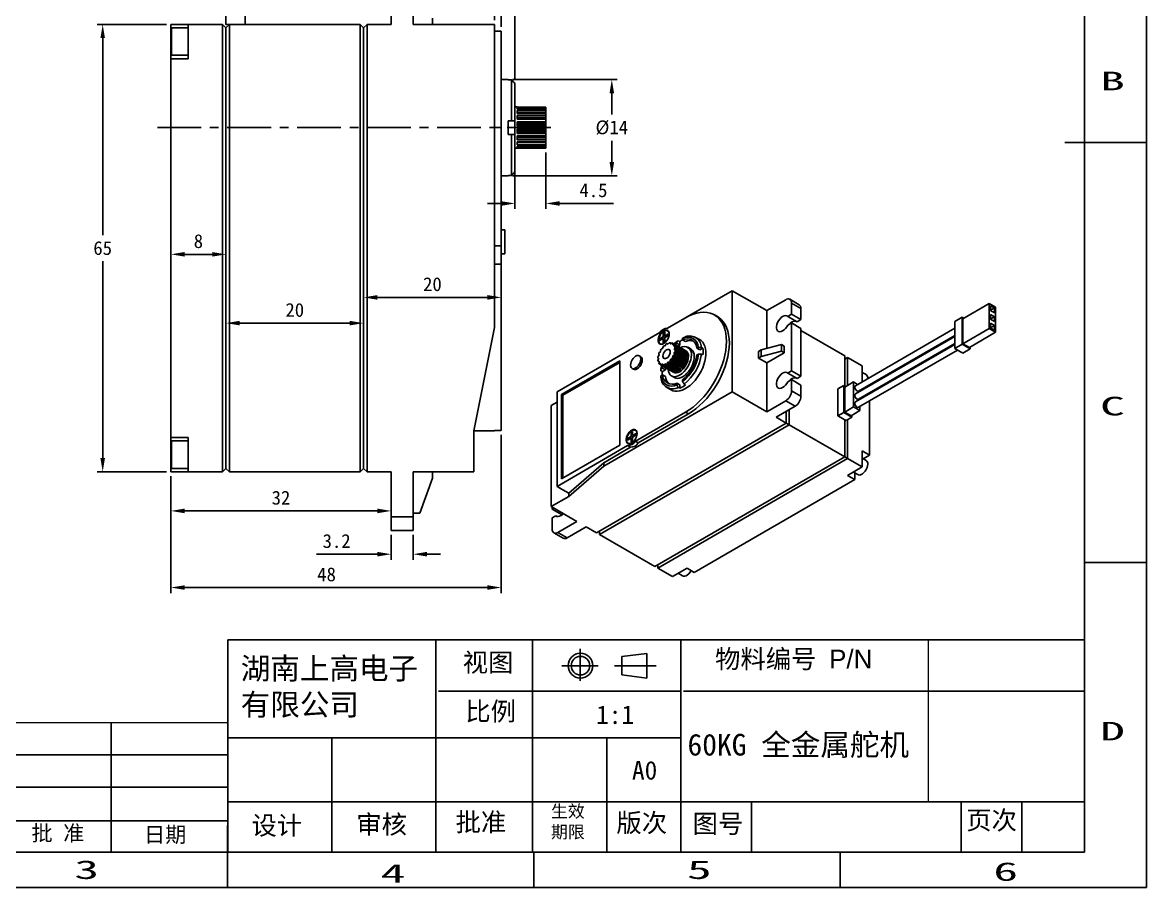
# Model space of a CAD drawing. Header units: millimetres. Extents: x 539 to 806, y 69 to 258.
# Drawn here: x 642.8 to 806.1, y 68.7 to 194.3 of the extents above; entities that cross this region are included whole.
import ezdxf
from ezdxf.enums import TextEntityAlignment as Align

# ---------------------------------------------------------------- set-up
doc = ezdxf.new("R2010")
doc.units = ezdxf.units.MM
doc.header["$PDSIZE"] = -1
doc.linetypes.add('ACAD_ISO04W100', pattern=[30.5, 24, -3, 0.5, -3])
doc.linetypes.add('CENTER', pattern=[10.16, 6.35, -1.27, 1.27, -1.27])
for name, color, linetype in [('中心线', 6, 'CENTER'), ('标注', 5, 'Continuous'), ('细实线', 5, 'Continuous')]:
    doc.layers.add(name, color=color, linetype=linetype)
doc.styles.add('style1', font='', dxfattribs={"height": 3.5})
doc.styles.get('style1').set_extended_font_data('FangSong_GB2312')
doc.dimstyles.new('副本 Standard', dxfattribs={"dimtxt": 2, "dimasz": 2, "dimexe": 0.8, "dimexo": 0.625, "dimgap": 0.9, "dimtad": 1, "dimtih": 1, "dimtoh": 1, "dimdsep": 46, "dimtxsty": 'Standard', "dimcen": 0.09, "dimclrd": 5, "dimclre": 5, "dimadec": 3, "dimazin": 2, "dimtfac": 1, "dimtdec": 4, "dimtofl": 0, "dimtmove": 0, "dimatfit": 3, "dimfxl": 0, "dimtolj": 1, "dimtzin": 0, "dimarcsym": 0})

# ---------------------------------------------------------------- blocks, each defined once
blk = doc.blocks.new('*D102')
at = {"layer": 'Defpoints', "color": 0}
for p in [(664.35, 194.05), (654.44, 129.05), (664.35, 129.05)]:
    blk.add_point(p, dxfattribs=at)
at = {"layer": '标注', "color": 5, "lineweight": -2}
for p, q in [((663.72, 194.05), (653.64, 194.05)), ((654.44, 192.05), (654.44, 163.45)), ((654.44, 131.05), (654.44, 159.65)), ((663.72, 129.05), (653.64, 129.05))]:
    blk.add_line(p, q, dxfattribs=at)
at = {"layer": '标注', "color": 5}
for points in [[(654.11, 192.05), (654.77, 192.05), (654.44, 194.05)], [(654.11, 131.05), (654.77, 131.05), (654.44, 129.05)]]:
    blk.add_solid(points, dxfattribs=at)
at = {"layer": '标注', "color": 0, "insert": (654.44, 161.55), "char_height": 2, "attachment_point": 5}
blk.add_mtext('\\A1;65', dxfattribs=at)
blk = doc.blocks.new('*D89')
at = {"layer": 'Defpoints', "color": 0}
for p in [(664.35, 129.05), (664.35, 123.39), (696.35, 120.55)]:
    blk.add_point(p, dxfattribs=at)
at = {"layer": '标注', "color": 5, "lineweight": -2}
for p, q in [((664.35, 128.43), (664.35, 122.59)), ((696.35, 121.18), (696.35, 124.19)), ((694.35, 123.39), (666.35, 123.39))]:
    blk.add_line(p, q, dxfattribs=at)
at = {"layer": '标注', "color": 5}
for points in [[(666.35, 123.72), (666.35, 123.05), (664.35, 123.39)], [(694.35, 123.72), (694.35, 123.05), (696.35, 123.39)]]:
    blk.add_solid(points, dxfattribs=at)
at = {"layer": '标注', "color": 0, "insert": (680.35, 125.29), "char_height": 2, "attachment_point": 5}
blk.add_mtext('\\A1;32', dxfattribs=at)
blk = doc.blocks.new('*D90')
at = {"layer": 'Defpoints', "color": 0}
for p in [(696.35, 120.55), (699.55, 120.55), (696.35, 117.1)]:
    blk.add_point(p, dxfattribs=at)
at = {"layer": '标注', "color": 5, "lineweight": -2}
for p, q in [((696.35, 119.93), (696.35, 116.3)), ((699.55, 119.93), (699.55, 116.3)), ((694.35, 117.1), (685.53, 117.1)), ((701.55, 117.1), (703.55, 117.1))]:
    blk.add_line(p, q, dxfattribs=at)
at = {"layer": '标注', "color": 5}
for points in [[(694.35, 117.44), (694.35, 116.77), (696.35, 117.1)], [(701.55, 117.44), (701.55, 116.77), (699.55, 117.1)]]:
    blk.add_solid(points, dxfattribs=at)
at = {"layer": '标注', "color": 0, "insert": (688.43, 119), "char_height": 2, "attachment_point": 5}
blk.add_mtext('\\A1;3.2', dxfattribs=at)
blk = doc.blocks.new('*D91')
at = {"layer": 'Defpoints', "color": 0}
for p in [(712.35, 135.05), (664.35, 129.05), (664.35, 112.26)]:
    blk.add_point(p, dxfattribs=at)
at = {"layer": '标注', "color": 5, "lineweight": -2}
for p, q in [((712.35, 134.43), (712.35, 111.46)), ((664.35, 128.43), (664.35, 111.46)), ((710.35, 112.26), (666.35, 112.26))]:
    blk.add_line(p, q, dxfattribs=at)
at = {"layer": '标注', "color": 5}
for points in [[(666.35, 112.59), (666.35, 111.93), (664.35, 112.26)], [(710.35, 112.59), (710.35, 111.93), (712.35, 112.26)]]:
    blk.add_solid(points, dxfattribs=at)
at = {"layer": '标注', "color": 0, "insert": (686.97, 114.16), "char_height": 2, "attachment_point": 5}
blk.add_mtext('\\A1;48', dxfattribs=at)
blk = doc.blocks.new('*D92')
at = {"layer": 'Defpoints', "color": 0}
for p in [(664.35, 161.55), (672.35, 161.55), (672.35, 160.65)]:
    blk.add_point(p, dxfattribs=at)
at = {"layer": '标注', "color": 5, "lineweight": -2}
for p, q in [((664.35, 160.93), (664.35, 159.85)), ((666.35, 160.65), (670.35, 160.65)), ((672.35, 160.93), (672.35, 159.85))]:
    blk.add_line(p, q, dxfattribs=at)
at = {"layer": '标注', "color": 5}
for points in [[(666.35, 160.99), (666.35, 160.32), (664.35, 160.65)], [(670.35, 160.99), (670.35, 160.32), (672.35, 160.65)]]:
    blk.add_solid(points, dxfattribs=at)
at = {"layer": '标注', "color": 0, "insert": (668.35, 162.55), "char_height": 2, "attachment_point": 5}
blk.add_mtext('\\A1;8', dxfattribs=at)
blk = doc.blocks.new('*D93')
at = {"layer": 'Defpoints', "color": 0}
for p in [(672.35, 152.16), (692.35, 152.16), (692.35, 150.66)]:
    blk.add_point(p, dxfattribs=at)
at = {"layer": '标注', "color": 5, "lineweight": -2}
for p, q in [((672.35, 151.53), (672.35, 149.86)), ((674.35, 150.66), (690.35, 150.66)), ((692.35, 151.53), (692.35, 149.86))]:
    blk.add_line(p, q, dxfattribs=at)
at = {"layer": '标注', "color": 5}
for points in [[(674.35, 150.99), (674.35, 150.33), (672.35, 150.66)], [(690.35, 150.99), (690.35, 150.33), (692.35, 150.66)]]:
    blk.add_solid(points, dxfattribs=at)
at = {"layer": '标注', "color": 0, "insert": (682.35, 152.56), "char_height": 2, "attachment_point": 5}
blk.add_mtext('\\A1;20', dxfattribs=at)
blk = doc.blocks.new('*D94')
at = {"layer": 'Defpoints', "color": 0}
for p in [(712.35, 154.4), (692.35, 153.38), (712.35, 153.38)]:
    blk.add_point(p, dxfattribs=at)
at = {"layer": '标注', "color": 5, "lineweight": -2}
for p, q in [((692.35, 154.01), (692.35, 155.2)), ((712.35, 154.01), (712.35, 155.2)), ((694.35, 154.4), (710.35, 154.4))]:
    blk.add_line(p, q, dxfattribs=at)
at = {"layer": '标注', "color": 5}
for points in [[(694.35, 154.73), (694.35, 154.06), (692.35, 154.4)], [(710.35, 154.73), (710.35, 154.06), (712.35, 154.4)]]:
    blk.add_solid(points, dxfattribs=at)
at = {"layer": '标注', "color": 0, "insert": (702.35, 156.3), "char_height": 2, "attachment_point": 5}
blk.add_mtext('\\A1;20', dxfattribs=at)
blk = doc.blocks.new('*D95')
at = {"layer": 'Defpoints', "color": 0}
for p in [(713.35, 186.05), (713.35, 172.05), (728.42, 172.05)]:
    blk.add_point(p, dxfattribs=at)
at = {"layer": '标注', "color": 5, "lineweight": -2}
for p, q in [((713.97, 186.05), (729.22, 186.05)), ((728.42, 184.05), (728.42, 180.95)), ((728.42, 174.05), (728.42, 177.15)), ((713.97, 172.05), (729.22, 172.05))]:
    blk.add_line(p, q, dxfattribs=at)
at = {"layer": '标注', "color": 5}
for points in [[(728.09, 184.05), (728.75, 184.05), (728.42, 186.05)], [(728.09, 174.05), (728.75, 174.05), (728.42, 172.05)]]:
    blk.add_solid(points, dxfattribs=at)
at = {"layer": '标注', "color": 0, "insert": (728.42, 179.05), "char_height": 2, "attachment_point": 5}
blk.add_mtext('\\A1;%%C14', dxfattribs=at)
blk = doc.blocks.new('*D96')
at = {"layer": 'Defpoints', "color": 0}
for p in [(714.35, 204.62), (712.35, 193.05), (714.35, 185.47)]:
    blk.add_point(p, dxfattribs=at)
at = {"layer": '标注', "color": 5, "lineweight": -2}
for p, q in [((710.35, 204.62), (708.35, 204.62)), ((712.35, 193.68), (712.35, 205.42)), ((714.35, 186.1), (714.35, 205.42)), ((716.35, 204.62), (721.48, 204.62))]:
    blk.add_line(p, q, dxfattribs=at)
at = {"layer": '标注', "color": 5}
for points in [[(710.35, 204.95), (710.35, 204.29), (712.35, 204.62)], [(716.35, 204.95), (716.35, 204.29), (714.35, 204.62)]]:
    blk.add_solid(points, dxfattribs=at)
at = {"layer": '标注', "color": 0, "insert": (719.92, 206.52), "char_height": 2, "attachment_point": 5}
blk.add_mtext('\\A1;2', dxfattribs=at)
blk = doc.blocks.new('*D97')
at = {"layer": 'Defpoints', "color": 0}
for p in [(711.35, 216.18), (711.35, 194.05), (712.35, 193.05)]:
    blk.add_point(p, dxfattribs=at)
at = {"layer": '标注', "color": 5, "lineweight": -2}
for p, q in [((709.35, 216.18), (704.88, 216.18)), ((711.35, 194.68), (711.35, 216.98)), ((712.35, 193.68), (712.35, 216.98)), ((714.35, 216.18), (716.35, 216.18))]:
    blk.add_line(p, q, dxfattribs=at)
at = {"layer": '标注', "color": 5}
for points in [[(709.35, 216.51), (709.35, 215.85), (711.35, 216.18)], [(714.35, 216.51), (714.35, 215.85), (712.35, 216.18)]]:
    blk.add_solid(points, dxfattribs=at)
at = {"layer": '标注', "color": 0, "insert": (706.12, 218.08), "char_height": 2, "attachment_point": 5}
blk.add_mtext('\\A1;1', dxfattribs=at)
blk = doc.blocks.new('*D98')
at = {"layer": 'Defpoints', "color": 0}
for p in [(714.35, 176.05), (718.85, 176.07), (714.35, 168.04)]:
    blk.add_point(p, dxfattribs=at)
at = {"layer": '标注', "color": 5, "lineweight": -2}
for p, q in [((714.35, 175.43), (714.35, 167.24)), ((718.85, 175.44), (718.85, 167.24)), ((712.35, 168.04), (710.35, 168.04)), ((720.85, 168.04), (728.65, 168.04))]:
    blk.add_line(p, q, dxfattribs=at)
at = {"layer": '标注', "color": 5}
for points in [[(712.35, 168.37), (712.35, 167.7), (714.35, 168.04)], [(720.85, 168.37), (720.85, 167.7), (718.85, 168.04)]]:
    blk.add_solid(points, dxfattribs=at)
at = {"layer": '标注', "color": 0, "insert": (725.75, 169.94), "char_height": 2, "attachment_point": 5}
blk.add_mtext('\\A1;4.5', dxfattribs=at)

msp = doc.modelspace()

# ---------------------------------------------------------------- linework, layer by layer
at = {"color": 5, "linetype": 'Continuous'}
for p, q in [((806.114, 68.694), (806.114, 257.539)), ((806.114, 176.872), (794.254, 176.872)), ((806.114, 115.906), (797.121, 115.906)), ((672.643, 104.665), (711.3, 104.665)), ((702.858, 104.665), (702.858, 73.827)), ((711.3, 104.665), (797.121, 104.665)), ((716.886, 104.665), (716.886, 73.827)), ((738.469, 104.665), (738.469, 98.867)), ((738.469, 99.269), (738.469, 88.665)), ((703.238, 97.205), (738.469, 97.205)), ((738.849, 97.205), (797.121, 97.205)), ((655.679, 92.636), (655.679, 73.827)), ((672.643, 90.416), (738.469, 90.416)), ((687.75, 90.416), (687.75, 73.827)), ((727.677, 90.416), (727.677, 73.827)), ((738.469, 88.665), (738.469, 73.827)), ((545.509, 87.97), (672.531, 87.97)), ((545.509, 83.256), (672.531, 83.256)), ((672.643, 81.128), (797.121, 81.128)), ((748.695, 81.128), (748.695, 73.827)), ((779.191, 81.128), (779.191, 73.827)), ((788.006, 81.128), (788.006, 73.827)), ((545.62, 78.37), (672.531, 78.37)), ((672.574, 68.694), (672.574, 77.687)), ((717.087, 68.694), (717.087, 73.827)), ((761.601, 68.694), (761.601, 73.827)), ((539.033, 68.694), (806.114, 68.694))]:
    msp.add_line(p, q, dxfattribs=at)
at = {"color": 7, "linetype": 'Continuous'}
for p, q in [((797.121, 77.687), (797.121, 252.406)), ((672.643, 104.665), (672.643, 73.827)), ((797.121, 104.665), (797.121, 73.827)), ((797.121, 104.665), (797.121, 73.827)), ((729.896, 102.26), (733.508, 102.701)), ((729.896, 102.26), (733.508, 102.701)), ((729.896, 99.562), (729.896, 102.26)), ((733.508, 99.113), (733.508, 102.701)), ((729.896, 99.562), (733.508, 99.113)), ((545.62, 73.827), (797.121, 73.827))]:
    msp.add_line(p, q, dxfattribs=at)
at = {"color": 7, "linetype": 'Continuous', "lineweight": 25}
for p, q in [((696.35, 200.552), (696.35, 194.052)), ((699.55, 200.552), (699.55, 194.052)), ((672.35, 196.052), (672.35, 194.052)), ((675.15, 196.052), (675.15, 194.052)), ((702.35, 194.052), (702.35, 194.962)), ((666.85, 194.052), (664.35, 194.052)), ((664.35, 191.552), (664.35, 194.052)), ((664.45, 193.552), (666.85, 193.552)), ((664.45, 193.552), (664.45, 189.552)), ((671.85, 194.052), (666.85, 194.052)), ((666.85, 194.052), (666.85, 189.052)), ((671.85, 194.052), (671.85, 129.052)), ((672.35, 193.552), (671.85, 194.052)), ((672.85, 194.052), (672.35, 193.552)), ((672.85, 194.052), (672.35, 194.052)), ((672.35, 129.552), (672.35, 193.552)), ((672.85, 129.052), (672.85, 194.052)), ((691.85, 194.052), (672.85, 194.052)), ((691.85, 194.052), (691.85, 129.052)), ((692.35, 193.552), (691.85, 194.052)), ((692.35, 193.552), (692.85, 194.052)), ((692.35, 129.552), (692.35, 193.552)), ((696.35, 194.052), (692.85, 194.052)), ((692.85, 129.052), (692.85, 194.052)), ((711.35, 194.052), (699.55, 194.052)), ((711.35, 150.027), (711.35, 194.052)), ((711.35, 193.052), (712.35, 193.052)), ((712.35, 179.052), (712.35, 193.052)), ((664.35, 189.052), (664.35, 191.552)), ((666.85, 189.552), (664.45, 189.552)), ((666.85, 189.052), (664.35, 189.052)), ((664.35, 134.052), (664.35, 189.052)), ((712.35, 186.052), (713.35, 186.052)), ((713.35, 185.98), (713.35, 186.052)), ((713.35, 185.98), (713.85, 185.98)), ((713.85, 185.98), (713.85, 180.052)), ((714.35, 180.052), (714.35, 185.475)), ((714.35, 182.052), (714.65, 182.052)), ((714.65, 182.034), (714.65, 182.052)), ((714.65, 182.034), (718.85, 182.034)), ((714.65, 181.743), (714.65, 181.966)), ((714.65, 181.966), (718.85, 181.966)), ((714.65, 181.743), (718.85, 181.743)), ((714.65, 181.127), (714.65, 181.546)), ((714.65, 181.546), (718.85, 181.546)), ((718.85, 181.966), (718.85, 182.034)), ((718.85, 181.966), (718.85, 181.743)), ((718.85, 181.546), (718.85, 181.743)), ((718.85, 181.546), (718.85, 181.23)), ((713.35, 178.052), (713.35, 180.052)), ((713.35, 180.052), (713.85, 180.052)), ((714.35, 178.044), (714.35, 180.052)), ((714.65, 181.23), (718.85, 181.23)), ((714.65, 181.127), (718.85, 181.127)), ((714.65, 180.261), (714.65, 180.825)), ((714.65, 180.825), (718.85, 180.825)), ((714.65, 180.53), (718.85, 180.53)), ((714.65, 180.31), (718.85, 180.31)), ((714.65, 180.261), (718.85, 180.261)), ((714.65, 179.249), (714.65, 179.89)), ((714.65, 179.89), (718.85, 179.89)), ((718.85, 181.23), (718.85, 181.127)), ((718.85, 180.825), (718.85, 181.127)), ((718.85, 180.825), (718.85, 180.53)), ((718.85, 180.53), (718.85, 180.31)), ((718.85, 180.31), (718.85, 180.261)), ((718.85, 179.89), (718.85, 180.261)), ((718.85, 179.89), (718.85, 179.652)), ((711.35, 179.052), (712.35, 179.052)), ((712.35, 161.879), (712.35, 179.052)), ((713.35, 178.052), (713.85, 178.052)), ((713.85, 178.052), (713.85, 172.124)), ((714.35, 172.629), (714.35, 178.052)), ((714.65, 179.652), (718.85, 179.652)), ((714.65, 179.402), (718.85, 179.402)), ((714.65, 179.249), (718.85, 179.249)), ((714.65, 178.213), (714.65, 178.855)), ((714.65, 178.855), (718.85, 178.855)), ((714.65, 178.702), (718.85, 178.702)), ((714.65, 178.451), (718.85, 178.451)), ((714.65, 178.213), (718.85, 178.213)), ((718.85, 179.652), (718.85, 179.402)), ((718.85, 179.402), (718.85, 179.249)), ((718.85, 178.855), (718.85, 179.249)), ((718.85, 178.855), (718.85, 178.702)), ((718.85, 178.702), (718.85, 178.451)), ((718.85, 178.451), (718.85, 178.213)), ((718.85, 177.843), (718.85, 178.213)), ((714.65, 177.279), (714.65, 177.843)), ((714.65, 177.843), (718.85, 177.843)), ((714.65, 177.794), (718.85, 177.794)), ((714.65, 177.573), (718.85, 177.573)), ((714.65, 177.279), (718.85, 177.279)), ((714.65, 176.558), (714.65, 176.977)), ((714.65, 176.977), (718.85, 176.977)), ((714.65, 176.874), (718.85, 176.874)), ((714.65, 176.558), (718.85, 176.558)), ((718.85, 177.843), (718.85, 177.794)), ((718.85, 177.794), (718.85, 177.573)), ((718.85, 177.573), (718.85, 177.279)), ((718.85, 176.977), (718.85, 177.279)), ((718.85, 176.977), (718.85, 176.874)), ((718.85, 176.874), (718.85, 176.558)), ((718.85, 176.361), (718.85, 176.558)), ((714.65, 176.052), (714.35, 176.052)), ((714.65, 176.138), (714.65, 176.361)), ((714.65, 176.361), (718.85, 176.361)), ((714.65, 176.138), (718.85, 176.138)), ((714.65, 176.052), (714.65, 176.07)), ((714.65, 176.07), (718.85, 176.07)), ((718.85, 176.361), (718.85, 176.138)), ((718.85, 176.07), (718.85, 176.138)), ((713.35, 172.052), (712.35, 172.052)), ((713.35, 172.052), (713.35, 172.124)), ((713.35, 172.124), (713.85, 172.124)), ((712.35, 164.214), (712.85, 164.214)), ((712.85, 160.714), (712.85, 164.214)), ((712.35, 161.879), (711.35, 161.879)), ((712.35, 159.225), (712.35, 161.879)), ((712.85, 160.714), (712.35, 160.714)), ((711.35, 159.225), (712.35, 159.225)), ((712.35, 135.052), (712.35, 159.225)), ((745.922, 155.363), (736.514, 149.932)), ((745.922, 140.665), (745.922, 155.363)), ((745.922, 155.363), (750.928, 152.473)), ((750.928, 152.473), (753.686, 154.065)), ((755.643, 153.34), (754.286, 154.124)), ((754.534, 153.575), (754.534, 151.958)), ((755.892, 152.791), (754.534, 153.575)), ((750.928, 146.99), (750.928, 152.473)), ((754.534, 151.958), (753.988, 151.643)), ((754.534, 151.958), (755.892, 151.174)), ((755.892, 152.791), (755.892, 151.174)), ((783.257, 153.501), (779.439, 151.296)), ((783.257, 153.501), (783.257, 149.875)), ((784.19, 152.962), (783.257, 153.501)), ((784.026, 152.861), (783.464, 153.185)), ((783.464, 153.185), (783.464, 152.499)), ((784.026, 152.861), (783.464, 152.536)), ((783.464, 152.499), (784.026, 152.175)), ((784.026, 151.587), (783.464, 151.911)), ((783.464, 151.911), (783.464, 151.225)), ((784.026, 152.175), (784.026, 152.861)), ((784.19, 149.336), (784.19, 152.962)), ((739.133, 151.444), (736.514, 149.932)), ((743.757, 151.615), (743.333, 151.86)), ((753.988, 151.643), (755.346, 150.859)), ((753.988, 150.369), (754.534, 150.684)), ((754.195, 150.49), (754.195, 150.488)), ((754.251, 150.554), (754.28, 150.538)), ((754.534, 150.684), (754.534, 143.727)), ((754.534, 150.684), (755.892, 149.9)), ((755.892, 151.174), (755.346, 150.859)), ((779.311, 151.517), (778.251, 150.904)), ((778.251, 150.904), (778.251, 146.985)), ((779.311, 151.517), (779.311, 147.597)), ((779.566, 151.37), (779.311, 151.517)), ((779.439, 151.296), (779.439, 147.671)), ((784.026, 151.587), (783.464, 151.262)), ((783.464, 151.225), (784.026, 150.901)), ((784.026, 150.313), (783.464, 150.638)), ((783.464, 150.638), (783.464, 149.952)), ((784.026, 150.313), (783.464, 149.988)), ((784.026, 150.901), (784.026, 151.587)), ((784.026, 149.627), (784.026, 150.313)), ((708.35, 135.027), (711.35, 150.027)), ((735.389, 149.282), (720.466, 140.667)), ((735.389, 149.282), (727.243, 144.58)), ((735.888, 148.664), (735.366, 148.363)), ((735.888, 149.266), (735.888, 148.664)), ((735.888, 149.266), (736.1, 149.144)), ((735.888, 148.664), (736.1, 148.541)), ((736.1, 148.786), (736.1, 149.389)), ((736.621, 149.087), (736.1, 148.786)), ((736.1, 148.541), (736.621, 148.842)), ((736.1, 148.786), (736.312, 148.664)), ((736.674, 149.457), (736.534, 149.538)), ((755.892, 149.9), (755.892, 142.943)), ((755.892, 149.607), (762.256, 145.933)), ((778.251, 149.905), (763.813, 141.571)), ((778.251, 148.729), (763.813, 140.395)), ((764.263, 140.791), (778.251, 148.866)), ((783.257, 149.875), (779.439, 147.671)), ((784.19, 149.336), (780.372, 147.132)), ((783.257, 149.875), (784.19, 149.336)), ((783.464, 149.952), (784.026, 149.627)), ((735.366, 148.118), (735.888, 148.419)), ((735.366, 148.363), (735.579, 148.24)), ((735.454, 147.667), (735.594, 147.587)), ((735.842, 147.061), (735.863, 147.226)), ((735.888, 148.419), (735.888, 147.817)), ((735.888, 148.419), (736.1, 148.297)), ((736.02, 147.383), (736.121, 147.34)), ((736.1, 147.939), (736.1, 148.541)), ((736.227, 147.423), (736.292, 147.595)), ((736.586, 147.619), (736.459, 147.692)), ((736.459, 147.692), (736.524, 147.594)), ((736.631, 147.634), (736.731, 147.794)), ((737.055, 147.722), (736.889, 147.818)), ((736.889, 147.818), (736.91, 147.678)), ((737.003, 147.669), (737.128, 147.797)), ((737.256, 147.747), (737.231, 147.58)), ((737.313, 147.533), (737.231, 147.58)), ((739.038, 146.718), (737.256, 147.747)), ((737.3, 147.525), (737.434, 147.605)), ((739.216, 146.576), (737.434, 147.605)), ((737.517, 147.486), (737.448, 147.313)), ((737.584, 147.235), (737.448, 147.313)), ((737.485, 147.218), (737.612, 147.241)), ((739.299, 146.457), (737.517, 147.486)), ((737.641, 147.067), (737.537, 146.91)), ((739.394, 146.212), (737.612, 147.241)), ((737.861, 147.728), (737.626, 147.533)), ((739.423, 146.038), (737.641, 147.067)), ((737.861, 147.977), (737.861, 147.728)), ((738.285, 147.483), (737.861, 147.728)), ((738.285, 147.483), (738.05, 147.289)), ((738.285, 147.979), (738.073, 148.102)), ((738.285, 147.979), (738.285, 147.483)), ((738.709, 148.218), (738.709, 148.466)), ((739.133, 147.973), (738.709, 148.218)), ((739.909, 146.908), (739.485, 147.153)), ((741.233, 148.222), (740.597, 148.59)), ((741.01, 147.138), (740.795, 147.014)), ((741.219, 146.769), (740.795, 147.014)), ((741.649, 147.017), (741.219, 146.769)), ((741.649, 147.017), (741.436, 147.139)), ((750.126, 146.771), (753.058, 147.571)), ((753.058, 147.571), (753.058, 146.592)), ((753.058, 147.571), (753.474, 147.332)), ((753.474, 146.352), (753.474, 147.332)), ((778.251, 147.554), (763.813, 139.219)), ((764.263, 139.615), (778.251, 147.69)), ((779.311, 147.597), (778.251, 146.985)), ((779.311, 147.597), (780.499, 146.911)), ((779.439, 147.671), (780.372, 147.132)), ((780.499, 146.911), (780.499, 147.205)), ((732.621, 145.789), (732.409, 145.911)), ((735.214, 145.546), (735.11, 145.606)), ((735.215, 145.569), (735.11, 145.606)), ((735.11, 145.287), (735.215, 145.444)), ((735.14, 145.813), (735.266, 145.937)), ((735.303, 146.075), (735.234, 146.168)), ((735.318, 146.383), (735.452, 146.458)), ((735.521, 146.593), (735.495, 146.73)), ((735.623, 146.928), (735.748, 146.945)), ((737.128, 145.426), (737.003, 145.409)), ((738.785, 144.38), (737.003, 145.409)), ((738.91, 144.397), (737.128, 145.426)), ((737.231, 145.761), (737.256, 145.624)), ((739.012, 144.732), (737.231, 145.761)), ((739.038, 144.595), (737.256, 145.624)), ((737.434, 145.971), (737.3, 145.896)), ((739.082, 144.868), (737.3, 145.896)), ((739.216, 144.942), (737.434, 145.971)), ((737.448, 146.279), (737.517, 146.187)), ((739.23, 145.25), (737.448, 146.279)), ((737.612, 146.541), (737.485, 146.418)), ((739.267, 145.389), (737.485, 146.418)), ((739.299, 145.158), (737.517, 146.187)), ((739.319, 145.881), (737.537, 146.91)), ((737.537, 146.785), (737.641, 146.748)), ((739.394, 145.512), (737.612, 146.541)), ((739.423, 145.719), (737.641, 146.748)), ((739.038, 146.718), (739.033, 146.682)), ((739.185, 146.634), (739.058, 146.707)), ((739.299, 146.457), (739.237, 146.302)), ((739.394, 145.512), (739.267, 145.389)), ((739.423, 146.038), (739.319, 145.881)), ((740.795, 146.034), (741.01, 146.158)), ((741.649, 146.037), (741.436, 146.159)), ((750.126, 146.771), (749.74, 146.548)), ((749.74, 146.548), (749.74, 145.568)), ((749.74, 145.568), (750.126, 145.791)), ((749.74, 145.568), (750.928, 144.882)), ((750.126, 146.771), (750.126, 145.791)), ((750.126, 145.791), (753.058, 146.592)), ((750.928, 144.882), (753.474, 146.352)), ((753.058, 146.592), (753.474, 146.352)), ((762.256, 141.524), (762.256, 145.933)), ((762.256, 145.443), (762.68, 145.688)), ((762.256, 145.443), (762.68, 145.688)), ((762.68, 145.688), (762.68, 141.622)), ((762.68, 145.688), (764.801, 144.464)), ((764.263, 138.439), (778.658, 146.75)), ((778.251, 146.985), (779.439, 146.299)), ((780.499, 146.911), (779.439, 146.299)), ((729.588, 145.198), (721.102, 140.3)), ((729.588, 144.953), (721.314, 140.177)), ((727.243, 144.58), (727.243, 144.58)), ((727.243, 144.58), (727.243, 144.58)), ((729.588, 132.95), (729.588, 145.198)), ((731.359, 144.093), (731.571, 143.97)), ((735.266, 145.136), (735.14, 145.114)), ((735.296, 145.023), (735.14, 145.114)), ((735.234, 144.868), (735.303, 145.041)), ((735.452, 144.829), (735.318, 144.749)), ((735.501, 144.644), (735.318, 144.749)), ((735.495, 144.607), (735.521, 144.774)), ((737.277, 143.579), (735.495, 144.607)), ((735.77, 143.623), (735.558, 143.745)), ((735.775, 144.116), (735.56, 143.992)), ((735.748, 144.685), (735.623, 144.557)), ((737.405, 143.528), (735.623, 144.557)), ((735.849, 144.627), (735.748, 144.685)), ((736.199, 143.871), (735.77, 143.623)), ((735.826, 144.416), (735.775, 144.116)), ((736.199, 143.871), (735.775, 144.116)), ((735.863, 144.536), (735.842, 144.676)), ((737.645, 143.507), (735.863, 144.536)), ((736.121, 144.72), (736.02, 144.56)), ((737.802, 143.532), (736.02, 144.56)), ((737.903, 143.692), (736.121, 144.72)), ((736.25, 144.171), (736.199, 143.871)), ((736.292, 144.662), (736.227, 144.76)), ((738.074, 143.633), (736.292, 144.662)), ((736.524, 144.931), (736.459, 144.759)), ((738.241, 143.73), (736.459, 144.759)), ((738.306, 143.903), (736.524, 144.931)), ((736.731, 144.971), (736.631, 145.014)), ((738.412, 143.986), (736.631, 145.014)), ((738.513, 143.943), (736.731, 144.971)), ((736.91, 145.293), (736.889, 145.128)), ((738.671, 144.099), (736.889, 145.128)), ((738.692, 144.264), (736.91, 145.293)), ((738.306, 143.903), (738.241, 143.73)), ((738.513, 143.943), (738.412, 143.986)), ((738.692, 144.264), (738.671, 144.099)), ((738.91, 144.397), (738.785, 144.38)), ((739.012, 144.732), (739.038, 144.595)), ((739.216, 144.942), (739.082, 144.868)), ((739.23, 145.25), (739.299, 145.158)), ((750.928, 137.775), (750.928, 144.882)), ((764.801, 144.464), (764.801, 142.141)), ((735.56, 143.012), (735.775, 143.136)), ((736.199, 142.891), (735.775, 143.136)), ((737.085, 142.996), (737.509, 142.751)), ((737.258, 143.589), (737.385, 143.516)), ((737.478, 143.603), (737.405, 143.528)), ((737.903, 143.692), (737.802, 143.532)), ((738.709, 142.173), (738.709, 142.421)), ((754.534, 143.727), (753.988, 143.412)), ((753.988, 143.412), (755.346, 142.628)), ((753.988, 142.138), (754.534, 142.453)), ((754.195, 142.259), (754.195, 142.257)), ((754.534, 143.727), (755.892, 142.943)), ((754.534, 142.453), (754.534, 140.837)), ((754.534, 142.453), (755.892, 141.67)), ((755.892, 142.943), (755.346, 142.628)), ((763.529, 142.112), (762.256, 141.377)), ((763.529, 142.112), (763.529, 138.486)), ((764.139, 141.759), (763.529, 142.112)), ((765.359, 143.177), (764.801, 143.499)), ((720.466, 140.667), (720.466, 126.95)), ((727.243, 129.882), (745.922, 140.665)), ((736.397, 141.315), (737.034, 140.948)), ((738.285, 141.687), (737.861, 141.932)), ((737.861, 141.932), (737.861, 141.683)), ((738.285, 141.191), (738.073, 141.313)), ((738.285, 141.687), (738.285, 141.191)), ((739.133, 141.681), (738.921, 141.803)), ((745.922, 140.665), (750.928, 137.775)), ((754.534, 140.837), (755.892, 140.053)), ((755.892, 141.67), (755.892, 140.053)), ((762.129, 141.597), (761.28, 141.107)), ((761.28, 141.107), (761.28, 137.188)), ((762.129, 141.597), (762.129, 137.678)), ((762.383, 141.45), (762.129, 141.597)), ((762.256, 141.377), (762.256, 137.751)), ((764.462, 140.77), (764.462, 140.906)), ((765.677, 141.608), (765.796, 141.539)), ((765.862, 140.402), (765.862, 140.539)), ((720.466, 139.198), (719.617, 138.708)), ((721.102, 140.3), (721.102, 128.052)), ((721.314, 140.177), (721.102, 140.3)), ((721.314, 140.177), (721.314, 128.174)), ((753.686, 139.367), (750.928, 137.775)), ((755.043, 138.583), (753.686, 139.367)), ((764.462, 139.594), (764.462, 139.73)), ((765.862, 131.504), (765.862, 139.363)), ((719.617, 138.708), (719.617, 124.01)), ((731.847, 133.52), (739.133, 137.726)), ((732.272, 133.275), (739.558, 137.481)), ((739.558, 137.481), (739.133, 137.726)), ((755.043, 138.583), (752.286, 136.991)), ((753.771, 136.134), (753.771, 137.848)), ((754.195, 138.093), (754.195, 135.889)), ((762.129, 137.678), (761.28, 137.188)), ((762.129, 137.678), (763.317, 136.992)), ((763.529, 138.486), (762.256, 137.751)), ((762.256, 137.751), (763.189, 137.213)), ((764.462, 137.947), (763.189, 137.213)), ((763.317, 136.992), (763.317, 137.286)), ((763.529, 138.486), (764.462, 137.947)), ((764.462, 137.947), (764.462, 138.554)), ((726.193, 120.214), (753.771, 136.134)), ((754.195, 135.889), (726.618, 119.969)), ((752.286, 136.991), (753.771, 136.134)), ((753.771, 136.134), (754.195, 135.889)), ((754.195, 135.889), (762.256, 131.236)), ((761.28, 137.188), (762.256, 136.625)), ((762.256, 131.236), (762.256, 136.625)), ((762.256, 136.625), (762.468, 136.502)), ((763.317, 136.992), (762.468, 136.502)), ((762.68, 136.625), (762.68, 130.991)), ((666.85, 134.052), (664.35, 134.052)), ((664.35, 131.552), (664.35, 134.052)), ((666.85, 134.052), (666.85, 129.052)), ((708.35, 129.052), (708.35, 135.027)), ((711.35, 135.027), (708.35, 135.027)), ((711.35, 135.052), (711.35, 135.027)), ((711.35, 135.052), (712.35, 135.052)), ((731.221, 134.212), (730.7, 133.911)), ((730.7, 133.666), (731.221, 133.967)), ((731.221, 134.814), (731.221, 134.212)), ((731.221, 134.814), (731.433, 134.691)), ((731.221, 134.212), (731.433, 134.089)), ((731.221, 133.967), (731.221, 133.365)), ((731.221, 133.967), (731.433, 133.844)), ((731.433, 134.334), (731.433, 134.936)), ((731.955, 134.635), (731.433, 134.334)), ((731.433, 134.089), (731.955, 134.39)), ((731.433, 134.334), (731.645, 134.212)), ((731.433, 133.487), (731.433, 134.089)), ((732.007, 135.005), (731.867, 135.086)), ((664.45, 133.552), (666.85, 133.552)), ((664.45, 133.552), (664.45, 129.552)), ((720.466, 126.95), (730.722, 132.87)), ((721.102, 128.052), (729.588, 132.95)), ((727.243, 130.372), (731.146, 132.625)), ((730.7, 133.911), (730.912, 133.788)), ((731.146, 132.625), (730.722, 132.87)), ((730.787, 133.215), (730.927, 133.134)), ((731.847, 133.52), (732.272, 133.275)), ((664.35, 129.052), (664.35, 131.552)), ((734.679, 115.316), (762.256, 131.236)), ((762.68, 130.991), (735.103, 115.071)), ((762.256, 131.236), (762.68, 130.991)), ((762.68, 130.991), (764.801, 129.766)), ((764.801, 132.116), (765.862, 131.504)), ((764.801, 132.116), (764.801, 129.766)), ((765.359, 130.731), (764.801, 131.052)), ((764.941, 130.972), (765.862, 131.504)), ((666.85, 129.052), (664.35, 129.052)), ((666.85, 129.552), (664.45, 129.552)), ((671.85, 129.052), (666.85, 129.052)), ((671.85, 129.052), (672.35, 129.552)), ((672.85, 129.052), (672.35, 129.552)), ((691.85, 129.052), (672.85, 129.052)), ((692.35, 129.552), (691.85, 129.052)), ((692.35, 129.552), (692.85, 129.052)), ((696.35, 129.052), (692.85, 129.052)), ((696.35, 129.052), (696.35, 122.552)), ((699.55, 129.052), (699.55, 122.552)), ((708.35, 129.052), (699.55, 129.052)), ((702.35, 128.142), (702.35, 129.052)), ((722.152, 125.964), (727.243, 130.372)), ((722.152, 125.474), (727.243, 129.882)), ((727.243, 130.372), (727.243, 129.882)), ((764.801, 129.766), (762.68, 128.541)), ((700.528, 123.052), (702.35, 128.142)), ((740.406, 114.458), (763.741, 127.929)), ((762.68, 128.541), (763.741, 127.929)), ((763.515, 129.024), (764.159, 128.652)), ((763.741, 127.929), (763.741, 128.894)), ((720.89, 126.705), (720.466, 126.95)), ((720.879, 126.698), (720.879, 126.711)), ((720.89, 126.705), (720.879, 126.698)), ((720.879, 126.698), (722.152, 125.964)), ((722.152, 125.474), (722.152, 125.964)), ((719.617, 124.01), (722.152, 125.474)), ((699.55, 122.552), (696.35, 122.552)), ((696.35, 122.552), (696.35, 120.552)), ((700.528, 123.052), (699.55, 123.052)), ((699.55, 120.552), (699.55, 122.552)), ((719.617, 124.01), (723.351, 121.855)), ((719.745, 123.644), (719.745, 123.937)), ((719.999, 123.79), (719.745, 123.644)), ((719.745, 123.644), (721.102, 122.86)), ((719.745, 122.37), (720.291, 122.685)), ((720.291, 122.685), (720.466, 122.584)), ((721.356, 123.006), (721.102, 122.86)), ((719.745, 120.753), (719.745, 122.37)), ((723.351, 121.855), (720.593, 120.263)), ((724.708, 121.071), (721.951, 119.479)), ((724.708, 121.071), (726.193, 120.214)), ((696.35, 120.552), (699.55, 120.552)), ((719.993, 120.204), (721.351, 119.42)), ((720.593, 120.263), (721.951, 119.479)), ((726.618, 120.459), (726.618, 119.969)), ((726.618, 119.969), (734.679, 115.316)), ((735.103, 115.071), (735.103, 115.561)), ((735.103, 115.071), (737.224, 113.846)), ((739.346, 115.071), (737.224, 113.846)), ((739.346, 115.071), (740.406, 114.458)), ((738.06, 114.328), (738.703, 113.957))]:
    msp.add_line(p, q, dxfattribs=at)
at = {"color": 8, "linetype": 'Continuous', "lineweight": 25}
for p, q in [((664.45, 191.552), (664.35, 191.552)), ((664.45, 131.552), (664.35, 131.552))]:
    msp.add_line(p, q, dxfattribs=at)
at = {"color": 5, "lineweight": 13}
msp.add_line((774.438, 81.128), (774.438, 104.665), dxfattribs=at)
msp.add_line((613.458, 73.827), (672.181, 73.827))
at = {"color": 7, "linetype": 'Continuous', "lineweight": 25, "flags": 128}
for points in [[(739.133, 137.726), (739.682, 138.072), (740.225, 138.473), (740.759, 138.926), (741.279, 139.428), (741.781, 139.974), (742.26, 140.559), (742.713, 141.178), (743.135, 141.826), (743.523, 142.498), (743.873, 143.188), (744.183, 143.89), (744.45, 144.597), (744.672, 145.305), (744.846, 146.006), (744.972, 146.695), (745.048, 147.366), (745.073, 148.014), (745.048, 148.632), (744.972, 149.216), (744.846, 149.76), (744.672, 150.26), (744.45, 150.712), (744.183, 151.111), (743.873, 151.455), (743.523, 151.74), (743.135, 151.964), (742.713, 152.125), (742.26, 152.222), (741.781, 152.253), (741.279, 152.219), (740.759, 152.121), (740.225, 151.957), (739.682, 151.731), (739.133, 151.444)], [(739.558, 137.481), (740.106, 137.827), (740.649, 138.228), (741.183, 138.681), (741.703, 139.183), (742.205, 139.729), (742.685, 140.314), (743.137, 140.933), (743.559, 141.581), (743.947, 142.253), (744.298, 142.943), (744.608, 143.645), (744.875, 144.352), (745.096, 145.06), (745.271, 145.761), (745.396, 146.45), (745.472, 147.122), (745.497, 147.769), (745.472, 148.387), (745.396, 148.971), (745.271, 149.515), (745.096, 150.015), (744.875, 150.467), (744.608, 150.866), (744.298, 151.21), (743.947, 151.495), (743.757, 151.615)], [(753.988, 151.643), (753.838, 151.735), (753.656, 151.764), (753.451, 151.726), (753.236, 151.625), (753.022, 151.465), (752.822, 151.256), (752.646, 151.009), (752.505, 150.739), (752.406, 150.46), (752.356, 150.188), (752.356, 149.939), (752.406, 149.726), (752.505, 149.561), (752.646, 149.453), (752.822, 149.41), (753.022, 149.432), (753.236, 149.519), (753.451, 149.665), (753.656, 149.864), (753.838, 150.103), (753.988, 150.369)], [(736.758, 149.093), (736.732, 149.309), (736.658, 149.483), (736.539, 149.604), (736.383, 149.663), (736.201, 149.656), (736.002, 149.585), (735.8, 149.454), (735.608, 149.271), (735.438, 149.048), (735.299, 148.798), (735.202, 148.537), (735.152, 148.282), (735.152, 148.049), (735.202, 147.852), (735.299, 147.704), (735.438, 147.613), (735.608, 147.587), (735.8, 147.626), (736.002, 147.727), (736.201, 147.886), (736.383, 148.091), (736.539, 148.329), (736.658, 148.587), (736.732, 148.846), (736.758, 149.093)], [(736.757, 149.068), (736.734, 149.249), (736.663, 149.414), (736.551, 149.528), (736.403, 149.584), (736.23, 149.578), (736.042, 149.511), (735.851, 149.386), (735.669, 149.213), (735.507, 149.001), (735.376, 148.764), (735.284, 148.517), (735.236, 148.276), (735.236, 148.055), (735.284, 147.868), (735.376, 147.728), (735.507, 147.642), (735.669, 147.617), (735.851, 147.654), (735.973, 147.709)], [(737.034, 140.948), (737.282, 140.835), (737.594, 140.764), (737.931, 140.755), (738.288, 140.81), (738.659, 140.926), (739.038, 141.102), (739.419, 141.336), (739.794, 141.623), (740.159, 141.959), (740.507, 142.337), (740.833, 142.753), (741.13, 143.199), (741.395, 143.667), (741.622, 144.151), (741.809, 144.642), (741.952, 145.131), (742.049, 145.612), (742.097, 146.076), (742.097, 146.516), (742.049, 146.923), (741.952, 147.293), (741.809, 147.618), (741.622, 147.893), (741.395, 148.114), (741.233, 148.222)], [(737.861, 147.977), (737.484, 147.66), (737.455, 147.632)], [(732.626, 145.431), (732.601, 145.638), (732.527, 145.802), (732.409, 145.911), (732.255, 145.959), (732.076, 145.941), (731.884, 145.859), (731.692, 145.719), (731.512, 145.53), (731.359, 145.305), (731.241, 145.059), (731.167, 144.81), (731.141, 144.573), (731.167, 144.366), (731.241, 144.202), (731.359, 144.093), (731.512, 144.045), (731.692, 144.063), (731.884, 144.145), (732.076, 144.285), (732.255, 144.474), (732.409, 144.699), (732.527, 144.944), (732.601, 145.194), (732.626, 145.431)], [(731.571, 143.97), (731.725, 143.923), (731.904, 143.94), (732.096, 144.022), (732.288, 144.162), (732.467, 144.351), (732.621, 144.576), (732.739, 144.822), (732.813, 145.072), (732.838, 145.308), (732.813, 145.515), (732.739, 145.679), (732.621, 145.789), (732.621, 145.789)], [(736.906, 146.483), (736.88, 146.657), (736.805, 146.785), (736.687, 146.852), (736.54, 146.854), (736.376, 146.789), (736.212, 146.665), (736.064, 146.493), (735.947, 146.289), (735.871, 146.075), (735.845, 145.871), (735.871, 145.697), (735.947, 145.569), (736.064, 145.502), (736.212, 145.5), (736.376, 145.565), (736.54, 145.689), (736.687, 145.862), (736.805, 146.065), (736.88, 146.279), (736.906, 146.483)], [(736.591, 143.975), (736.594, 143.933), (736.643, 143.633), (736.739, 143.375), (736.879, 143.166), (737.06, 143.012), (737.276, 142.917), (737.521, 142.884), (737.788, 142.914), (738.069, 143.007), (738.357, 143.159), (738.642, 143.366), (738.918, 143.622), (739.175, 143.92), (739.406, 144.251), (739.605, 144.606), (739.766, 144.974), (739.885, 145.346), (739.958, 145.709), (739.982, 146.055)], [(737.385, 143.516), (737.578, 143.445), (737.798, 143.436), (738.037, 143.49), (738.285, 143.605), (738.533, 143.777), (738.772, 143.998), (738.992, 144.261), (739.185, 144.555), (739.343, 144.869), (739.461, 145.191), (739.533, 145.509), (739.558, 145.81)], [(737.509, 142.751), (737.7, 142.672), (737.945, 142.639), (738.212, 142.669), (738.494, 142.762), (738.781, 142.914), (739.067, 143.121), (739.342, 143.377), (739.599, 143.675), (739.83, 144.006), (740.03, 144.361), (740.191, 144.73), (740.309, 145.101), (740.382, 145.464), (740.406, 145.81)], [(735.655, 144.515), (735.646, 144.476), (735.56, 143.992)], [(737.239, 143.601), (737.253, 143.593), (737.277, 143.579)], [(753.988, 143.412), (753.838, 143.505), (753.656, 143.533), (753.451, 143.495), (753.236, 143.394), (753.022, 143.234), (752.822, 143.025), (752.646, 142.778), (752.505, 142.508), (752.406, 142.229), (752.356, 141.957), (752.356, 141.708), (752.406, 141.495), (752.505, 141.33), (752.646, 141.223), (752.822, 141.179), (753.022, 141.201), (753.236, 141.288), (753.451, 141.435), (753.656, 141.633), (753.838, 141.872), (753.988, 142.138)], [(763.813, 141.571), (763.813, 141.571), (763.744, 141.491), (763.72, 141.364), (763.744, 141.21), (763.813, 141.051), (763.916, 140.912), (764.038, 140.813), (764.16, 140.771), (764.263, 140.791)], [(763.813, 140.395), (763.813, 140.395), (763.744, 140.315), (763.72, 140.189), (763.744, 140.034), (763.813, 139.875), (763.916, 139.736), (764.038, 139.638), (764.16, 139.595), (764.263, 139.615)], [(763.813, 139.219), (763.813, 139.219), (763.744, 139.139), (763.72, 139.013), (763.744, 138.858), (763.813, 138.699), (763.916, 138.56), (764.038, 138.462), (764.16, 138.419), (764.263, 138.439)], [(732.091, 134.64), (732.065, 134.857), (731.991, 135.031), (731.872, 135.151), (731.717, 135.21), (731.534, 135.204), (731.335, 135.133), (731.134, 135.002), (730.941, 134.819), (730.771, 134.595), (730.632, 134.346), (730.535, 134.085), (730.485, 133.83), (730.485, 133.597), (730.535, 133.4), (730.632, 133.251), (730.771, 133.161), (730.941, 133.134), (731.134, 133.173), (731.335, 133.275), (731.534, 133.433), (731.717, 133.638), (731.872, 133.877), (731.991, 134.134), (732.065, 134.394), (732.091, 134.64)], [(732.09, 134.615), (732.067, 134.797), (731.996, 134.962), (731.884, 135.075), (731.736, 135.131), (731.563, 135.125), (731.375, 135.058), (731.184, 134.934), (731.002, 134.761), (730.84, 134.549), (730.709, 134.312), (730.617, 134.065), (730.569, 133.824), (730.569, 133.602), (730.617, 133.416), (730.709, 133.275), (730.84, 133.19), (731.002, 133.165), (731.184, 133.202), (731.306, 133.257)], [(765.608, 130.181), (765.583, 129.932), (765.51, 129.67), (765.394, 129.408), (765.241, 129.163), (765.06, 128.949), (764.861, 128.778), (764.657, 128.66), (764.458, 128.601), (764.277, 128.607), (764.159, 128.652)], [(720.291, 122.685), (720.441, 122.592), (720.623, 122.564), (720.828, 122.602), (721.043, 122.703), (721.257, 122.863), (721.385, 122.99)], [(739.945, 114.725), (739.938, 114.713), (739.785, 114.468), (739.604, 114.254), (739.405, 114.082), (739.201, 113.964), (739.002, 113.906), (738.821, 113.911), (738.703, 113.957)]]:
    msp.add_lwpolyline(points, dxfattribs=at)
at = {"color": 7, "linetype": 'Continuous'}
for radius in [1.799, 1.349]:
    msp.add_circle((723.865, 100.911), radius, dxfattribs=at)
at = {"color": 7, "linetype": 'Continuous', "lineweight": 25}
for centre, radius, start, end in [((754.017, 153.659), 0.524, 350.78596, 129.20329), ((755.304, 152.856), 0.592, 353.70115, 54.98667), ((755.078, 149.904), 1.06, 84.9716, 146.66153), ((736.517, 148.627), 1.305, 90.11881, 149.87581), ((736.412, 148.603), 0.845, 111.66832, 128.3263), ((735.785, 148.965), 0.846, 351.67236, 8.32764), ((739.433, 147.063), 1.579, 2.71108, 117.27817), ((739.723, 147.077), 1.714, 2.09505, 117.8942), ((736.203, 148.24), 0.846, 171.67236, 188.32764), ((737.866, 145.339), 2.657, 139.597, 142.81385), ((737.759, 145.483), 2.575, 132.45877, 137.40281), ((735.576, 148.603), 0.845, 291.66832, 308.3263), ((737.382, 145.835), 1.963, 126.01804, 129.95477), ((737.222, 146.177), 1.696, 116.73083, 123.26379), ((736.986, 146.52), 1.17, 107.70905, 113.26954), ((736.957, 146.872), 0.949, 94.11056, 103.73334), ((736.898, 147.016), 0.662, 80.82735, 88.95361), ((736.969, 147.203), 0.615, 62.18548, 75.03659), ((736.916, 147.115), 0.561, 46.84149, 55.91542), ((736.885, 147.13), 0.726, 29.34601, 40.85533), ((736.659, 146.954), 0.867, 17.67637, 24.46672), ((736.366, 146.943), 1.281, 5.56726, 13.44544), ((740.91, 144.464), 4.388, 120.11145, 126.75382), ((738.96, 146.226), 1.036, 350.49212, 123.31657), ((739.355, 146.928), 1.443, 3.39804, 116.59121), ((739.811, 146.446), 1.671, 73.54381, 113.92881), ((737.729, 146.527), 3.95, 352.87537, 7.12463), ((737.251, 145.411), 2.149, 169.22292, 174.80125), ((736.763, 145.507), 1.55, 177.69543, 182.30457), ((737.986, 145.224), 2.909, 156.51504, 161.0736), ((737.557, 145.4), 2.353, 163.32432, 166.81264), ((738, 145.239), 2.824, 151.34743, 154.43614), ((738.153, 145.152), 3.091, 144.91954, 149.29683), ((734.886, 147.015), 2.657, 319.597, 322.81385), ((734.598, 147.202), 3.091, 324.91954, 329.29683), ((734.752, 147.115), 2.824, 331.34743, 334.43614), ((734.766, 147.13), 2.909, 336.51504, 341.0736), ((735.194, 146.954), 2.353, 343.32432, 346.81264), ((735.989, 146.847), 1.55, 357.69543, 2.30457), ((735.501, 146.943), 2.149, 349.22292, 354.80125), ((734.841, 147.063), 6.235, 308.34533, 351.65467), ((735.075, 146.928), 5.789, 308.88379, 351.11621), ((734.818, 147.076), 6.682, 307.88725, 352.11275), ((738.748, 146.173), 0.618, 40.7792, 61.97771), ((738.701, 145.919), 0.863, 352.74417, 55.94365), ((736.976, 145.926), 2.353, 343.32432, 346.81264), ((738.469, 145.996), 0.95, 13.12296, 29.02013), ((736.868, 145.996), 2.572, 340.98115, 349.15581), ((737.77, 145.819), 1.55, 357.69543, 2.30457), ((737.736, 145.879), 1.695, 354.59967, 5.40033), ((739.233, 145.941), 1.181, 353.62949, 55.05833), ((736.385, 145.411), 1.281, 185.56726, 193.44544), ((735.867, 145.224), 0.726, 209.34601, 220.85533), ((736.092, 145.4), 0.867, 197.67637, 204.46672), ((735.835, 145.239), 0.561, 226.84149, 235.91542), ((735.782, 145.152), 0.615, 242.18548, 255.03659), ((735.854, 145.339), 0.662, 260.82735, 268.95361), ((735.795, 145.482), 0.949, 274.11056, 283.73334), ((735.765, 145.834), 1.17, 287.70905, 293.26954), ((735.529, 146.177), 1.696, 296.73083, 303.26379), ((735.37, 146.519), 1.963, 306.01804, 309.95477), ((734.993, 146.871), 2.575, 312.45877, 317.40281), ((737.061, 145.522), 2.146, 303.37362, 312.59919), ((737.152, 145.491), 1.963, 306.01804, 309.95477), ((736.532, 146.064), 2.904, 317.4363, 324.97456), ((736.668, 145.987), 2.657, 319.597, 322.81385), ((736.534, 146.087), 2.824, 331.34743, 334.43614), ((736.385, 146.173), 3.087, 329.27287, 336.5107), ((737.271, 142.828), 1.714, 182.09505, 297.8942), ((737.137, 143.087), 1.579, 182.71108, 297.27817), ((740.079, 143.11), 4.34, 173.20729, 179.92422), ((737.215, 143.221), 1.443, 183.39804, 296.59121), ((737.861, 143.068), 1.671, 186.06602, 226.4593), ((737.589, 144.232), 0.727, 255.38854, 274.39243), ((737.493, 144.774), 1.28, 283.97609, 297.00251), ((737.563, 144.758), 1.119, 287.65052, 290.04267), ((755.077, 141.675), 1.059, 84.94801, 146.48021), ((764.97, 142.669), 0.64, 354.41086, 52.60685), ((736.75, 144.829), 3.949, 292.87153, 307.1231), ((752.692, 140.921), 1.844, 302.60548, 357.39452), ((754.05, 140.137), 1.844, 302.60548, 357.39452), ((731.745, 134.151), 0.845, 111.66832, 128.3263), ((731.118, 134.513), 0.846, 351.67236, 8.32764), ((731.536, 133.788), 0.846, 171.67236, 188.32764), ((730.719, 134.175), 1.305, 270.11881, 329.87581), ((731.143, 133.93), 1.305, 270.11881, 329.87581), ((730.909, 134.15), 0.845, 291.66832, 308.3263), ((765.03, 130.251), 0.582, 353.14287, 55.54495), ((720.262, 120.669), 0.524, 170.78596, 309.20329), ((721.599, 119.97), 0.604, 245.69288, 305.61758)]:
    msp.add_arc(centre, radius, start, end, dxfattribs=at)
for points in [[(714.35, 185.475), (714.183, 185.643), (714.016, 185.812), (713.85, 185.98)], [(713.85, 180.052), (714.016, 180.052), (714.183, 180.052), (714.35, 180.052)], [(714.35, 178.052), (714.183, 178.052), (714.016, 178.052), (713.85, 178.052)], [(713.85, 172.124), (714.016, 172.292), (714.183, 172.461), (714.35, 172.629)], [(738.073, 148.102), (738.002, 148.06), (737.931, 148.018), (737.861, 147.977)], [(738.709, 148.466), (738.78, 148.508), (738.851, 148.55), (738.921, 148.592)], [(741.436, 147.139), (741.294, 147.139), (741.152, 147.138), (741.01, 147.138)], [(741.01, 146.158), (741.152, 146.158), (741.294, 146.159), (741.436, 146.159)], [(735.56, 143.992), (735.559, 143.91), (735.558, 143.828), (735.558, 143.745)], [(735.558, 142.766), (735.558, 142.848), (735.559, 142.93), (735.56, 143.012)], [(738.921, 141.803), (738.851, 141.926), (738.78, 142.05), (738.709, 142.173)], [(737.861, 141.683), (737.931, 141.56), (738.002, 141.437), (738.073, 141.313)]]:
    msp.add_open_spline(points, degree=3, dxfattribs=at)
at = {"layer": '中心线'}
msp.add_line((662.389, 179.052), (720.355, 179.052), dxfattribs=at)
at = {"layer": '中心线', "color": 6, "linetype": 'ACAD_ISO04W100'}
for p, q in [((723.806, 103.342), (723.806, 98.69)), ((721.14, 100.911), (726.444, 100.911)), ((721.14, 100.911), (726.444, 100.911)), ((728.787, 100.911), (734.878, 100.911))]:
    msp.add_line(p, q, dxfattribs=at)
at = {"layer": '标注', "color": 0, "lineweight": 13}
msp.add_line((545.509, 92.636), (672.531, 92.636), dxfattribs=at)

# ---------------------------------------------------------------- texts
at = {"color": 5, "linetype": 'Continuous', "width": 1.99836}
for s, p, p2 in [('B', (799.37, 184.474), (802.967, 184.474)), ('C', (799.37, 137.263), (802.967, 137.263)), ('D', (799.37, 90.052), (802.967, 90.052)), ('3', (650.317, 69.936), (653.914, 69.936)), ('4', (694.83, 69.39), (698.427, 69.39)), ('5', (739.344, 69.936), (742.941, 69.936)), ('6', (783.857, 69.663), (787.454, 69.663))]:
    msp.add_text(s, height=2.7, dxfattribs=at).set_placement(p, p2, align=Align.FIT)
at = {"color": 0, "lineweight": 13, "attachment_point": 1, "style": 'style1'}
for s, insert, char_height, width in [('{\\fSimSun|b0|i0|c134|p2;视图}', (706.759, 102.733), 2.7, 14.41674), ('{\\fSimSun|b0|i0|c134|p54;物料编号 \\fArial Unicode MS|b0|i0|c0|p34;P/N}', (743.424, 103.236), 2.7, 24.97091), ('比例', (707.135, 95.632), 2.7, 14.41674), ('{\\fSimSun|b0|i0|c134|p2;\\H0.8x;生效\\P期限}', (719.573, 80.667), 2.25, 14.41674), ('{\\fSimSun|b0|i0|c134|p2;\\H1.2x; 页次}', (778.083, 79.825), 2.25, 14.41674), ('{\\H1.2x;设计}', (676.056, 79.059), 2.25, 14.41674), ('{\\H1.2x;审核}', (691.287, 79.219), 2.25, 14.41674), ('{\\fSimSun|b0|i0|c134|p2;\\H1.2x;批准}', (705.714, 79.544), 2.25, 14.41674), ('{\\H1.2x;版次}', (729.085, 79.447), 2.25, 14.41674), ('{\\fSimSun|b0|i0|c134|p2;图号}', (740.153, 79.315), 2.7, 14.41674), ('批 准', (644.097, 77.721), 2.25, 14.41674), ('日期', (660.447, 77.511), 2.25, 14.41674)]:
    msp.add_mtext(s, dxfattribs=dict(at, insert=insert, char_height=char_height, width=width))
at = {"layer": '标注', "color": 0, "lineweight": 13, "attachment_point": 1}
for s, insert, char_height, width in [('{\\fSimSun|b0|i0|c134|p2;湖南上高电子 有限公司}', (674.496, 102.087), 3.15, 28.13632), ('{\\fSimSun|b0|i0|c134|p2;1:1}', (726.142, 95.14), 2.7, 16.56988), ('{\\fSimSun|b0|i0|c134|p2;A0}', (731.351, 87.067), 2.7, 11.928)]:
    msp.add_mtext(s, dxfattribs=dict(at, insert=insert, char_height=char_height, width=width))
at = {"layer": '细实线', "color": 3, "lineweight": 13, "insert": (739.417, 96.263), "char_height": 3.15, "width": 35.59036, "attachment_point": 1}
msp.add_mtext('{\\C0;\\P\\fSimSun|b0|i0|c134|p2;60KG\\Ftxt|c134; \\fSimSun|b0|i0|c134|p2;全金属舵机}', dxfattribs=at)

# ---------------------------------------------------------------- dimensions: what is measured, and where the dimension line sits
at = {"layer": '标注', "color": 0}
for base, p1, p2, picture, middle in [((711.35, 216.181), (712.35, 193.052), (711.35, 194.052), '*D97', (706.116, 218.081)), ((714.35, 204.622), (712.35, 193.052), (714.35, 185.475), '*D96', (719.916, 206.522)), ((672.35, 160.652), (664.35, 161.552), (672.35, 161.552), '*D92', (668.35, 162.552)), ((712.35, 154.395), (692.35, 153.382), (712.35, 153.382), '*D94', (702.35, 156.295)), ((692.35, 150.661), (672.35, 152.157), (692.35, 152.157), '*D93', (682.35, 152.561))]:
    dim = msp.add_linear_dim(base=base, p1=p1, p2=p2, dimstyle='副本 Standard', dxfattribs=at)
    dim.commit()
    dim.dimension.update_dxf_attribs({"geometry": picture, "text_midpoint": middle})
dim = msp.add_linear_dim(base=(654.439, 129.052), p1=(664.35, 194.052), p2=(664.35, 129.052), angle=90, dimstyle='副本 Standard', dxfattribs=at)
dim.commit()
dim.dimension.update_dxf_attribs({"geometry": '*D102', "text_midpoint": (654.439, 161.552), "dimtype": 160})
dim = msp.add_linear_dim(base=(728.42, 172.052), p1=(713.35, 186.052), p2=(713.35, 172.052), angle=90, text='%%C<>', dimstyle='副本 Standard', dxfattribs=at)
dim.commit()
dim.dimension.update_dxf_attribs({"geometry": '*D95', "text_midpoint": (728.42, 179.052), "dimtype": 160})
for base, p1, p2, picture, middle in [((714.35, 168.038), (718.85, 176.07), (714.35, 176.052), '*D98', (725.75, 168.038)), ((664.35, 112.26), (712.35, 135.052), (664.35, 129.052), '*D91', (686.971, 112.26)), ((664.35, 123.385), (696.35, 120.552), (664.35, 129.052), '*D89', (680.35, 123.385)), ((696.35, 117.102), (699.55, 120.552), (696.35, 120.552), '*D90', (688.428, 117.102))]:
    dim = msp.add_linear_dim(base=base, p1=p1, p2=p2, dimstyle='副本 Standard', dxfattribs=at)
    dim.commit()
    dim.dimension.update_dxf_attribs({"geometry": picture, "text_midpoint": middle, "dimtype": 160})

doc.saveas('drawing.dxf')
